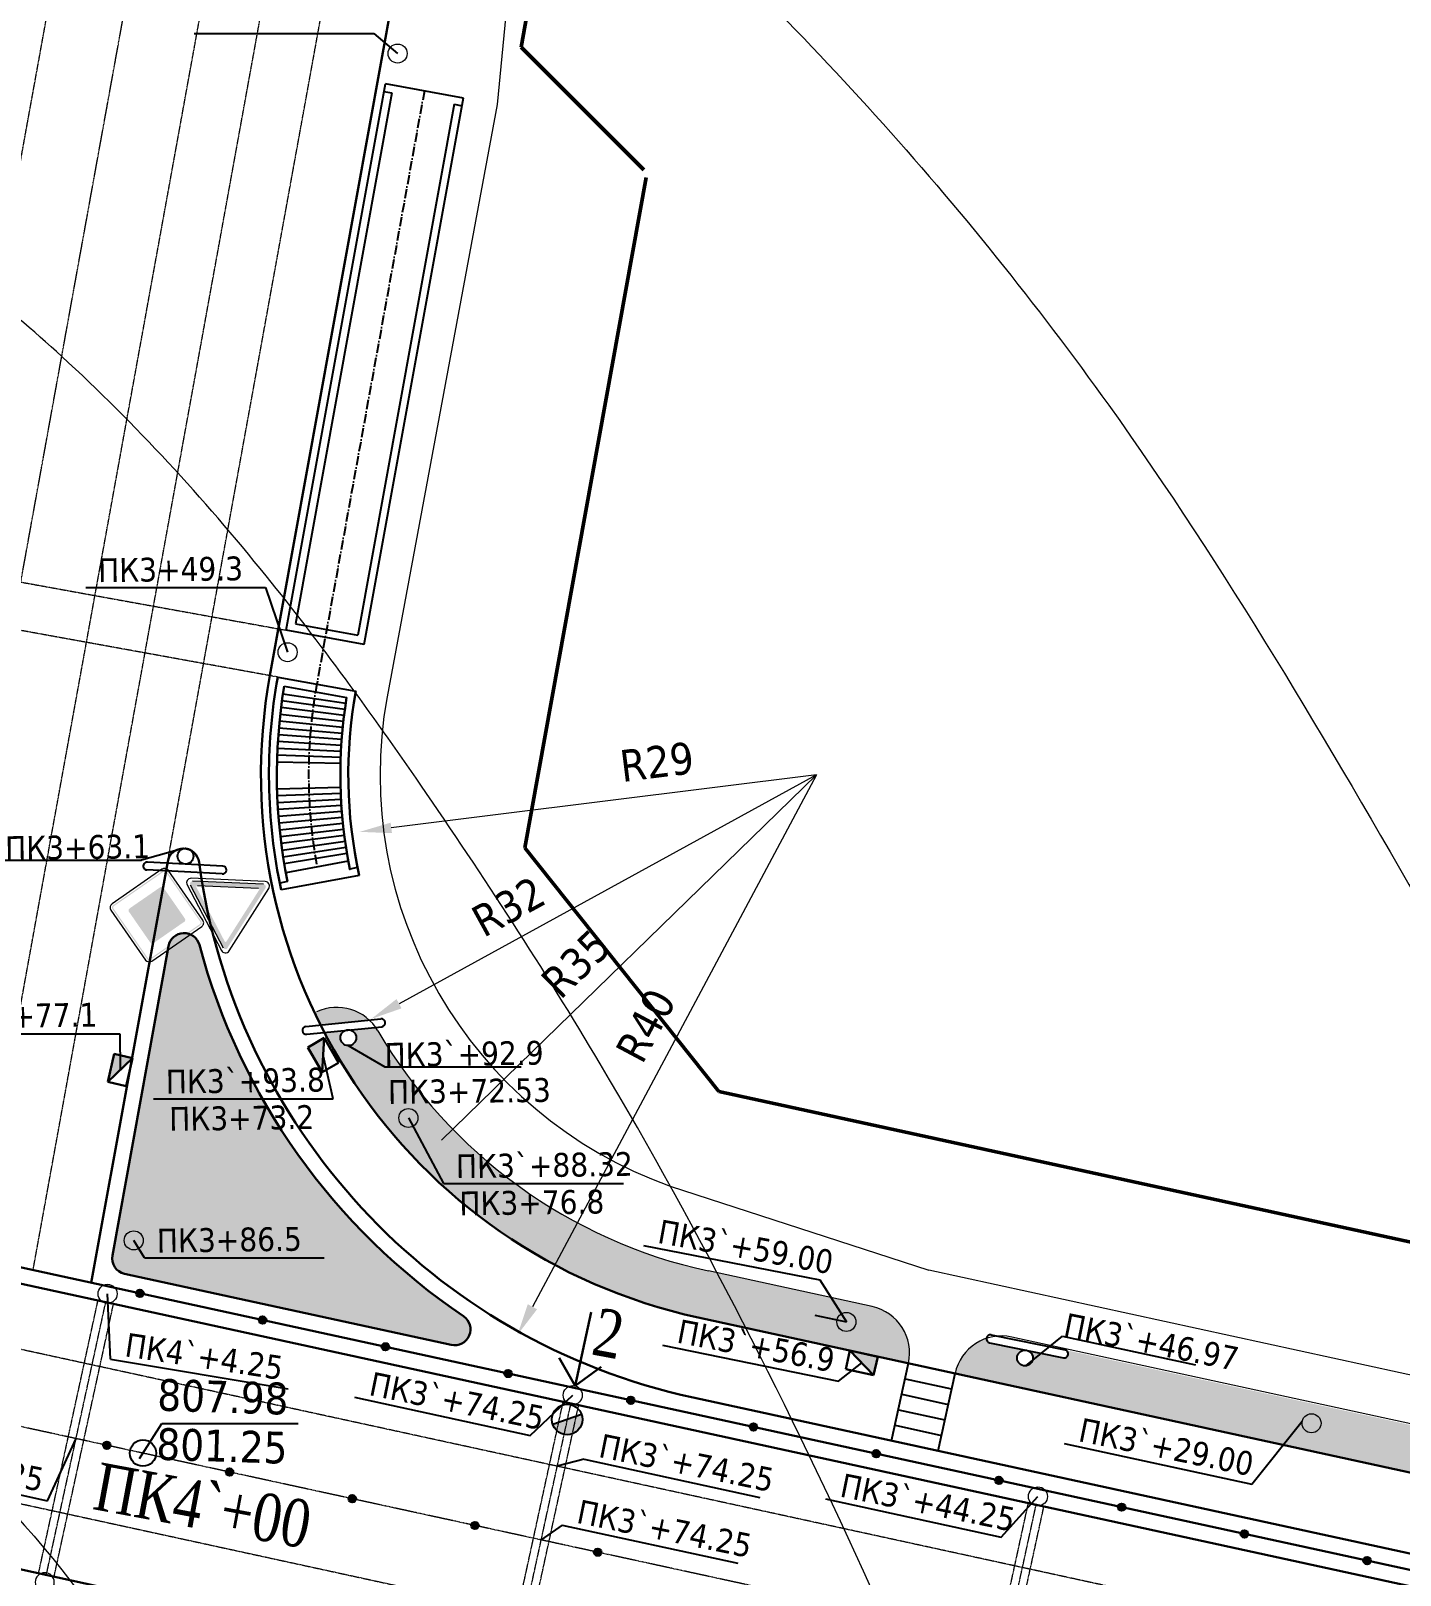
# Model space of a CAD drawing. Header units: millimetres. Extents: x -492806 to 8131902, y -181351 to 2373952.
# Drawn here: x 1531558 to 1617836, y 1139567 to 1236870 of the extents above; entities that cross this region are included whole.
import ezdxf

# ---------------------------------------------------------------- set-up
doc = ezdxf.new("R2010")
doc.units = ezdxf.units.MM
doc.header["$LTSCALE"] = 50
for name, pattern in [('ACAD_ISO10W100', [18, 12, -3, 0, -3]), ('CENTER2', [28.575, 19.05, -3.175, 3.175, -3.175]), ('DASHED', [19.05, 12.7, -6.35])]:
    doc.linetypes.add(name, pattern=pattern)
for name, color, linetype in [('1-3 2-х уровн развязка-C-ROAD-TEXT', 1, 'Continuous'), ('rozmiry', 182, 'Continuous'), ('Абсолютные высоты', 50, 'Continuous'), ('перехід', 206, 'Continuous')]:
    doc.layers.add(name, color=color, linetype=linetype)
for name, color, linetype, lineweight in [('cherwona', 7, 'Continuous', 50), ('dorogi', 7, 'Continuous', 30), ('osi', 13, 'Continuous', 15), ('smuga', 142, 'Continuous', 15), ('text', 5, 'Continuous', 15), ('trotuar', 212, 'Continuous', 15), ('дорога', 126, 'Continuous', 25), ('поздовжній профіль', 250, 'Continuous', 15), ('товста', 7, 'Continuous', 70), ('існуючі', 170, 'Continuous', 15)]:
    doc.layers.add(name, color=color, linetype=linetype, lineweight=lineweight)
doc.styles.get("Standard").update_dxf_attribs({"font": 'tahoma.ttf'})
doc.styles.add('СПДС_BOLD', font='times.ttf', dxfattribs={"width": 0.8})
doc.dimstyles.new('S-25$4', dxfattribs={"dimscale": 0, "dimtxt": 2, "dimasz": 2, "dimexe": 1, "dimexo": 2, "dimgap": 1, "dimtad": 3, "dimlfac": 0.001, "dimzin": 9, "dimdsep": 46, "dimtxsty": 'Standard', "dimcen": 2, "dimclrd": 256, "dimclre": 256, "dimclrt": 256, "dimadec": 0, "dimazin": 2, "dimtfac": 1, "dimtmove": 0, "dimatfit": 0, "dimldrblk": 'DOTSMALL', "dimfxl": 1, "dimlwd": -1, "dimlwe": -1, "dimarcsym": 0})
pattern_1 = [(257.7135, (1876324.5, 1073701.8), (1372.714, -2137.114), [476.25, -3115.852]), (212.7135, (1876324.5, 1073701.8), (1372.714, -2137.114), [476.25, -2063.75]), (302.7135, (1876324.5, 1073701.8), (2137.114, 1372.714), [476.25, -2063.75])]

# ---------------------------------------------------------------- blocks, each defined once
blk = doc.blocks.new('2-4')
h = blk.add_hatch(color=1)
edge = h.paths.add_edge_path(flags=16)
edge.add_line((-3.24, 6.63), (-0.09, 1.18))
edge.add_arc((0, 1.23), 0.1, 210, 330)
edge.add_line((0.09, 1.18), (3.24, 6.63))
edge.add_arc((3.15, 6.68), 0.1, 330, 450)
edge.add_line((3.15, 6.78), (-3.15, 6.78))
edge.add_arc((-3.15, 6.68), 0.1, 450, 570)
edge = h.paths.add_edge_path()
edge.add_arc((0, 0.64), 0.25, 210, 330)
edge.add_line((0.22, 0.51), (3.88, 6.85))
edge.add_arc((3.66, 6.98), 0.25, 330, 450)
edge.add_line((3.66, 7.23), (-3.66, 7.23))
edge.add_arc((-3.66, 6.98), 0.25, 450, 570)
edge.add_line((-3.88, 6.85), (-0.22, 0.51))
at = {"color": 1}
for p, q in [((-4.21, 6.84), (-0.4, 0.23)), ((-3.88, 6.85), (-0.22, 0.51)), ((3.81, 7.53), (-3.81, 7.53)), ((-3.24, 6.63), (-0.09, 1.18)), ((0.22, 0.51), (3.88, 6.85)), ((0.4, 0.23), (4.21, 6.84))]:
    blk.add_line(p, q, dxfattribs=at)
for centre, start, end in [((-3.81, 7.07), 90, 210), ((3.81, 7.07), 330, 90), ((0, 0.46), 210, 330)]:
    blk.add_arc(centre, 0.461, start, end, dxfattribs=at)
blk = doc.blocks.new('sdfahgas')
h = blk.add_hatch(color=7)
edge = h.paths.add_edge_path(flags=16)
edge.add_line((6.61, 6.61), (0.16, 13.06))
edge.add_arc((0, 12.9), 0.223, 45, 135)
edge.add_line((-0.16, 13.06), (-6.61, 6.61))
edge.add_arc((-6.45, 6.45), 0.223, 135, 225)
edge.add_line((-6.61, 6.29), (-0.16, -0.16))
edge.add_arc((0, 0), 0.223, 225, 315)
edge.add_line((0.16, -0.16), (6.61, 6.29))
edge.add_arc((6.45, 6.45), 0.223, -45, 45)
edge = h.paths.add_edge_path()
edge.add_line((-0.28, 13.18), (-6.73, 6.73))
edge.add_arc((-6.45, 6.45), 0.393, 135, 225)
edge.add_line((-6.73, 6.17), (-0.28, -0.28))
edge.add_arc((0, 0), 0.393, 225, 315)
edge.add_line((0.28, -0.28), (6.73, 6.17))
edge.add_arc((6.45, 6.45), 0.393, -45, 45)
edge.add_line((6.73, 6.73), (0.28, 13.18))
edge.add_arc((0, 12.9), 0.393, 45, 135)
h = blk.add_hatch(color=7)
edge = h.paths.add_edge_path(flags=16)
edge.add_line((-0.15, 10.54), (-4.09, 6.6))
edge.add_arc((-3.94, 6.45), 0.217, 135, 225)
edge.add_line((-4.09, 6.3), (-0.15, 2.36))
edge.add_arc((0, 2.51), 0.217, 225, 315)
edge.add_line((0.15, 2.36), (4.09, 6.3))
edge.add_arc((3.94, 6.45), 0.217, -45, 45)
edge.add_line((4.09, 6.6), (0.15, 10.54))
edge.add_arc((0, 10.39), 0.217, 45, 135)
edge = h.paths.add_edge_path()
edge.add_arc((-3.94, 6.45), 0.375, 135, 225)
edge.add_line((-4.2, 6.19), (-0.27, 2.25))
edge.add_arc((0, 2.51), 0.375, 225, 315)
edge.add_line((0.27, 2.25), (4.2, 6.19))
edge.add_arc((3.94, 6.45), 0.375, -45, 45)
edge.add_line((4.2, 6.72), (0.27, 10.65))
edge.add_arc((0, 10.39), 0.375, 45, 135)
edge.add_line((-0.26, 10.65), (-4.2, 6.72))
blk.add_hatch(color=2).paths.add_polyline_path([(-4.11, 6.68), (-0.19, 10.6), (-0.04, 10.64), (0.11, 10.6), (0.19, 10.52), (4.07, 6.63), (4.14, 6.49), (4.12, 6.35), (4.05, 6.25), (0.13, 2.33), (0.04, 2.27), (-0.09, 2.27), (-0.2, 2.36), (-4.15, 6.31), (-4.19, 6.43), (-4.17, 6.57)])
at = {"color": 7}
for p, q in [((-0.48, 13.38), (-6.93, 6.93)), ((6.93, 6.93), (0.48, 13.38)), ((-6.93, 5.97), (-0.48, -0.48)), ((0.48, -0.48), (6.93, 5.97))]:
    blk.add_line(p, q, dxfattribs=at)
for centre, start, end in [((0, 12.9), 45, 135), ((-6.45, 6.45), 135, 225), ((6.45, 6.45), 315, 45), ((0, 0), 225, 315)]:
    blk.add_arc(centre, 0.675, start, end, dxfattribs=at)
blk = doc.blocks.new('*D501')
at = {"layer": 'Defpoints', "color": 0, "transparency": 16777216}
for p in [(1581059, 1189997), (1552283, 1186401)]:
    blk.add_point(p, dxfattribs=at)
at = {"layer": 'text', "transparency": 16777216}
blk.add_line((1581059, 1189997), (1554270, 1186649), dxfattribs=at)
blk.add_solid([(1554228, 1186980), (1554311, 1186318), (1552283, 1186401)], dxfattribs=at)
at = {"layer": 'text', "transparency": 16777216, "insert": (1571003, 1190798), "char_height": 2002, "attachment_point": 5, "rotation": 7.12252}
blk.add_mtext('R29', dxfattribs=at)
blk = doc.blocks.new('_DotSmall')
at = {"color": 0, "linetype": 'ByBlock', "const_width": 0.5}
blk.add_lwpolyline([(-0.0625, 0, 1), (0.0625, 0, 1)], format="xyb", close=True, dxfattribs=at)
blk = doc.blocks.new('*D502')
at = {"layer": 'Defpoints', "color": 0, "transparency": 16777216}
for p in [(1581059, 1189997), (1553001, 1174610)]:
    blk.add_point(p, dxfattribs=at)
at = {"layer": 'text', "transparency": 16777216}
blk.add_line((1581059, 1189997), (1554757, 1175573), dxfattribs=at)
blk.add_solid([(1554596, 1175865), (1554917, 1175280), (1553001, 1174610)], dxfattribs=at)
at = {"layer": 'text', "transparency": 16777216, "insert": (1561648, 1181683), "char_height": 2002, "attachment_point": 5, "rotation": 28.73952}
blk.add_mtext('R32', dxfattribs=at)
blk = doc.blocks.new('*D503')
at = {"layer": 'Defpoints', "color": 0, "transparency": 16777216}
for p in [(1581059, 1189997), (1555990, 1165573)]:
    blk.add_point(p, dxfattribs=at)
at = {"layer": 'text', "transparency": 16777216}
blk.add_line((1581059, 1189997), (1557424, 1166970), dxfattribs=at)
blk.add_solid([(1557191, 1167209), (1557656, 1166731), (1555990, 1165573)], dxfattribs=at)
at = {"layer": 'text', "transparency": 16777216, "insert": (1565909, 1178090), "char_height": 2002, "attachment_point": 5, "rotation": 44.25197}
blk.add_mtext('R35', dxfattribs=at)
blk = doc.blocks.new('*D504')
at = {"layer": 'Defpoints', "color": 0, "transparency": 16777216}
for p in [(1581059, 1189997), (1562220, 1154711)]:
    blk.add_point(p, dxfattribs=at)
at = {"layer": 'text', "transparency": 16777216}
blk.add_line((1581059, 1189997), (1563163, 1156477), dxfattribs=at)
blk.add_solid([(1562869, 1156634), (1563457, 1156320), (1562220, 1154711)], dxfattribs=at)
at = {"layer": 'text', "transparency": 16777216, "insert": (1570309, 1174199), "char_height": 2002, "attachment_point": 5, "rotation": 61.90224}
blk.add_mtext('R40', dxfattribs=at)
blk = doc.blocks.new('столб')
at = {"layer": 'поздовжній профіль', "color": 160}
for points in [[(-500, 0, 0, 0, 0), (-1000, 0, 350, 0, 0), (-1700, 0, 0, 0, 0)], [(500, 0, 0, 0, 0), (1000, 0, 350, 0, 0), (1700, 0, 0, 0, 0)]]:
    blk.add_lwpolyline(points, format="xyseb", dxfattribs=at)
blk.add_circle((0, 0), 500, dxfattribs=at)

msp = doc.modelspace()

# ---------------------------------------------------------------- hatches: boundary and pattern name
at = {"layer": 'rozmiry'}
h = msp.add_hatch(color=7, dxfattribs=at)
h.dxf.hatch_style = 1
h.paths.add_polyline_path([(1538661.749, 1157270.613), (1538196.34, 1157371.974, 0.05366139), (1538190.885, 1157321.293, 0.898143009)])
h.paths.add_polyline_path([(1538196.34, 1157371.974), (1538661.749, 1157270.613, 0.05366139), (1538667.204, 1157321.293, 0.898143009)])
h = msp.add_hatch(color=7, dxfattribs=at)
h.dxf.hatch_style = 1
h.paths.add_polyline_path([(1546394.438, 1155586.523), (1545929.028, 1155687.883, 0.05366139), (1545923.574, 1155637.203, 0.898143009)])
h.paths.add_polyline_path([(1545929.028, 1155687.883), (1546394.438, 1155586.523, 0.05366139), (1546399.893, 1155637.203, 0.898143009)])
h = msp.add_hatch(color=7, dxfattribs=at)
h.dxf.hatch_style = 1
h.paths.add_polyline_path([(1554127.126, 1153902.432), (1553661.717, 1154003.793, 0.05366139), (1553656.262, 1153953.113, 0.898143009)])
h.paths.add_polyline_path([(1553661.717, 1154003.793), (1554127.126, 1153902.432, 0.05366139), (1554132.581, 1153953.113, 0.898143009)])
h = msp.add_hatch(color=7, dxfattribs=at)
h.dxf.hatch_style = 1
h.paths.add_polyline_path([(1561859.814, 1152218.342), (1561394.405, 1152319.703, 0.05366139), (1561388.95, 1152269.022, 0.898143009)])
h.paths.add_polyline_path([(1561394.405, 1152319.703), (1561859.814, 1152218.342, 0.05366139), (1561865.269, 1152269.022, 0.898143009)])
h = msp.add_hatch(color=7, dxfattribs=at)
h.dxf.hatch_style = 1
h.paths.add_polyline_path([(1569592.503, 1150534.252), (1569127.093, 1150635.613, 0.05366139), (1569121.638, 1150584.932, 0.898143009)])
h.paths.add_polyline_path([(1569127.093, 1150635.613), (1569592.503, 1150534.252, 0.05366139), (1569597.958, 1150584.932, 0.898143009)])
h = msp.add_hatch(color=7, dxfattribs=at)
h.dxf.hatch_style = 1
h.paths.add_polyline_path([(1577325.191, 1148850.161), (1576859.782, 1148951.522, 0.05366139), (1576854.327, 1148900.842, 0.898143009)])
h.paths.add_polyline_path([(1576859.782, 1148951.522), (1577325.191, 1148850.161, 0.05366139), (1577330.646, 1148900.842, 0.898143009)])
h = msp.add_hatch(color=7, dxfattribs=at)
h.dxf.hatch_style = 1
h.paths.add_polyline_path([(1536576.308, 1147695.075), (1536110.898, 1147796.435, 0.05366139), (1536105.444, 1147745.755, 0.898143009)])
h.paths.add_polyline_path([(1536110.898, 1147796.435), (1536576.308, 1147695.075, 0.05366139), (1536581.763, 1147745.755, 0.898143009)])
h = msp.add_hatch(color=7, dxfattribs=at)
h.dxf.hatch_style = 1
h.paths.add_polyline_path([(1585057.879, 1147166.071), (1584592.47, 1147267.432, 0.05366139), (1584587.015, 1147216.752, 0.898143009)])
h.paths.add_polyline_path([(1584592.47, 1147267.432), (1585057.879, 1147166.071, 0.05366139), (1585063.334, 1147216.752, 0.898143009)])
h = msp.add_hatch(color=7, dxfattribs=at)
h.dxf.hatch_style = 1
h.paths.add_polyline_path([(1544308.996, 1146010.984), (1543843.587, 1146112.345, 0.05366139), (1543838.132, 1146061.665, 0.898143009)])
h.paths.add_polyline_path([(1543843.587, 1146112.345), (1544308.996, 1146010.984, 0.05366139), (1544314.451, 1146061.665, 0.898143009)])
h = msp.add_hatch(color=7, dxfattribs=at)
h.dxf.hatch_style = 1
h.paths.add_polyline_path([(1592790.568, 1145481.981), (1592325.158, 1145583.342, 0.05366139), (1592319.703, 1145532.661, 0.898143009)])
h.paths.add_polyline_path([(1592325.158, 1145583.342), (1592790.568, 1145481.981, 0.05366139), (1592796.022, 1145532.661, 0.898143009)])
h = msp.add_hatch(color=7, dxfattribs=at)
h.dxf.hatch_style = 1
h.paths.add_polyline_path([(1552041.684, 1144326.894), (1551576.275, 1144428.255, 0.05366139), (1551570.82, 1144377.574, 0.898143009)])
h.paths.add_polyline_path([(1551576.275, 1144428.255), (1552041.684, 1144326.894, 0.05366139), (1552047.139, 1144377.574, 0.898143009)])
h = msp.add_hatch(color=7, dxfattribs=at)
h.dxf.hatch_style = 1
h.paths.add_polyline_path([(1600523.256, 1143797.891), (1600057.847, 1143899.251, 0.05366139), (1600052.392, 1143848.571, 0.898143009)])
h.paths.add_polyline_path([(1600057.847, 1143899.251), (1600523.256, 1143797.891, 0.05366139), (1600528.711, 1143848.571, 0.898143009)])
h = msp.add_hatch(color=7, dxfattribs=at)
h.dxf.hatch_style = 1
h.paths.add_polyline_path([(1559774.373, 1142642.804), (1559308.963, 1142744.165, 0.05366139), (1559303.508, 1142693.484, 0.898143009)])
h.paths.add_polyline_path([(1559308.963, 1142744.165), (1559774.373, 1142642.804, 0.05366139), (1559779.828, 1142693.484, 0.898143009)])
h = msp.add_hatch(color=7, dxfattribs=at)
h.dxf.hatch_style = 1
h.paths.add_polyline_path([(1608255.944, 1142113.8), (1607790.535, 1142215.161, 0.05366139), (1607785.08, 1142164.481, 0.898143009)])
h.paths.add_polyline_path([(1607790.535, 1142215.161), (1608255.944, 1142113.8, 0.05366139), (1608261.399, 1142164.481, 0.898143009)])
h = msp.add_hatch(color=7, dxfattribs=at)
h.dxf.hatch_style = 1
h.paths.add_polyline_path([(1567507.061, 1140958.714), (1567041.652, 1141060.074, 0.05366139), (1567036.197, 1141009.394, 0.898143009)])
h.paths.add_polyline_path([(1567041.652, 1141060.074), (1567507.061, 1140958.714, 0.05366139), (1567512.516, 1141009.394, 0.898143009)])
h = msp.add_hatch(color=7, dxfattribs=at)
h.dxf.hatch_style = 1
h.paths.add_polyline_path([(1615988.633, 1140429.71), (1615523.223, 1140531.071, 0.05366139), (1615517.768, 1140480.39, 0.898143009)])
h.paths.add_polyline_path([(1615523.223, 1140531.071), (1615988.633, 1140429.71, 0.05366139), (1615994.087, 1140480.39, 0.898143009)])
at = {"layer": 'дорога'}
h = msp.add_hatch(dxfattribs=at)
h.set_pattern_fill('GRASS', scale=100)
h.set_pattern_definition(pattern_1)
h.paths.add_polyline_path([(1768822.082, 1074803.608), (1861916.417, 1054528.736), (1862980.418, 1059414.215), (1765000.604, 1080753.087, 0.414213562)])
h.paths.add_polyline_path([(1856612.805, 1064440.278, 0.119574981), (1858733.339, 1063409.503), (1863618.818, 1062345.502), (1864682.819, 1067230.98), (1857764.283, 1068737.758)])
h.paths.add_polyline_path([(1855237.68, 1066243.274), (1856010.913, 1066291.333, -0.365658568), (1855709.223, 1066861.504, -1.023960656), (1856680.735, 1066625.699), (1857275.187, 1068844.277), (1856349.411, 1069045.901), (1855469.211, 1069233.647), (1855470.016, 1069237.423), (1854911.862, 1069358.982, 0.160678822)], flags=17)
h.paths.add_polyline_path([(1772152.024, 1113583.03), (1870130.488, 1092244.561), (1871194.489, 1097130.039), (1778101.5, 1117404.514, 0.414213562)])
h.paths.add_polyline_path([(1573611.324, 1155798.191), (1583163.618, 1153717.811), (1583164.456, 1153721.58), (1584043.012, 1153526.289), (1586859.336, 1152912.927, 0.414213562), (1584566.449, 1156482.614), (1574249.724, 1158729.478, -0.105735093), (1562056.67, 1164249.718), (1557350.659, 1164249.718, 0.133222299)])
h.paths.add_polyline_path([(1519443.517, 1223436.946, 0.175804603), (1499030.469, 1244651.487, -0.744372143), (1499346.257, 1246541.188, 0.170698576), (1526051.065, 1259891.181, -0.741415647), (1527753.56, 1259017.238), (1521341.327, 1223664.499, -0.738372343)])
h.paths.add_polyline_path([(1526686.292, 1288053.269, 0.414213562), (1529102.729, 1284566.031), (1534317.754, 1313318.175), (1531365.917, 1313853.575)])
h = msp.add_hatch(dxfattribs=at)
h.set_pattern_fill('GRASS', scale=100)
h.set_pattern_definition(pattern_1)
h.paths.add_polyline_path([(1565514.612, 1300408.328), (1565960.728, 1300910.843, -0.074758033), (1565970.415, 1301059.212, -1.015618118), (1566943.979, 1300831.323), (1567521.051, 1303135.149, -0.999999397), (1568006.067, 1303013.66), (1566851.923, 1298406.008, -1), (1566366.907, 1298527.497), (1566943.979, 1300831.323, -0.84748179), (1565960.728, 1300910.843), (1565514.612, 1300408.328), (1565003.302, 1297589.311, 0.414213562), (1568490.541, 1300005.748), (1569739.808, 1306893.37), (1566787.97, 1307428.77)])
h.paths.add_polyline_path([(1573611.324, 1155798.191), (1583163.618, 1153717.811), (1583164.456, 1153721.58), (1584043.012, 1153526.289), (1586859.336, 1152912.927, 0.414213562), (1584566.449, 1156482.614), (1574249.724, 1158729.478, -0.188127991), (1554877.209, 1171598.267), (1553854.525, 1171598.267), (1551559.629, 1172930.476, -0.478510946), (1551071.081, 1173536.876, -0.239974803), (1551358.367, 1173888.181), (1550055.251, 1173756.249, 0.222003384)])
h.paths.add_polyline_path([(1551559.629, 1172930.476), (1553854.525, 1171598.267), (1554877.209, 1171598.267, -0.020949157), (1553429.367, 1173853.892, 0.022737195), (1553281.238, 1174082.86), (1551665.067, 1173919.232, -0.41479014), (1552048.176, 1173324.076, -0.352712339)])
h.paths.add_polyline_path([(1549809.682, 1174233.942), (1552874.634, 1174544.25, 0.318023734), (1549438.088, 1174993.307, 0.006038858)])
h = msp.add_hatch(dxfattribs=at)
h.set_pattern_fill('GRASS', scale=100)
h.set_pattern_definition(pattern_1)
h.paths.add_polyline_path([(1529918.409, 1101636.458), (1529937.772, 1101629.392), (1529629.253, 1100783.924, 0.033689531), (1528478.384, 1096215.468), (1521055.147, 1055288.73), (1524006.985, 1054753.329), (1531430.222, 1095680.068, -0.424505881), (1569726.097, 1121236.194), (1576565.768, 1119746.593, 0.414213562), (1580135.455, 1122039.48), (1573951.875, 1123386.192), (1573951.037, 1123382.424), (1573072.48, 1123577.714), (1570364.498, 1124167.481, 0.377938986)])
h.paths.add_polyline_path([(1570146.304, 1123189.441), (1573010.272, 1122750.169, -0.433173779), (1573424.03, 1122149.394, -0.410357881), (1572835.531, 1121765.887), (1575162.593, 1121291.117, -1), (1575062.641, 1120801.209), (1570408.517, 1121750.749, -0.999999263), (1570508.468, 1122240.657), (1572835.531, 1121765.887, -0.418079785), (1572446.934, 1122362.195, -0.39550418), (1573010.272, 1122750.169)], flags=16)
h.paths.add_polyline_path([(1528468.129, 1114369.598, 0.801088279), (1530266.299, 1113610.581, -0.1989599), (1556882.354, 1130245.708, 0.825899795), (1556930.101, 1132209.089), (1533674.375, 1137273.917, 0.424505881), (1532477.629, 1136475.288)])
h.paths.add_polyline_path([(1536692.029, 1159710.652, 0.403995607), (1537463.174, 1158555.09), (1558049.433, 1154071.64, 0.825900065), (1558822.486, 1155877.058, -0.180822306), (1542176.647, 1179276.232, 0.801088279), (1540226.452, 1179197.089)])
h.paths.add_polyline_path([(1485633.093, 1061713.534), (1488584.931, 1061178.134), (1489898.869, 1068422.305), (1489108.659, 1069175.74, -1.179966356), (1488123.602, 1069228.368), (1487609.687, 1066909.636, -0.999999129), (1487121.533, 1067017.828), (1487853.101, 1070318.588, 0.169100352), (1486882.361, 1068601.156)])
h = msp.add_hatch(dxfattribs=at)
h.set_pattern_fill('GRASS', scale=100)
h.set_pattern_definition(pattern_1)
h.paths.add_polyline_path([(1733321.957, 1121015.058), (1785377.889, 1102515.108), (1798742.484, 1099604.466), (1799622.684, 1099416.719), (1799621.878, 1099412.945), (1860128.127, 1086235.437), (1860995.912, 1086050.339), (1860995.118, 1086046.617), (1868428.09, 1084427.808), (1869492.089, 1089313.281), (1771327.062, 1110692.393), (1734146.781, 1123905.744), (1596725.943, 1153754.491, -0.992634551), (1596623.16, 1153265.184), (1594295.339, 1153736.219, -0.418550994), (1594684.722, 1153139.752, -1), (1593707.626, 1153352.552, -0.409889369), (1594295.339, 1153736.219), (1591967.518, 1154207.255, -0.3892743), (1591768.717, 1154480.668, 0.264154141), (1589790.623, 1152274.526), (1661385.471, 1136681.994), (1662265.671, 1136494.248), (1662264.866, 1136490.472)])
at = {"layer": 'перехід'}
h = msp.add_hatch(color=7, dxfattribs=at)
h.dxf.hatch_style = 1
h.paths.add_polyline_path([(1564440.602, 1149065.185), (1566257.603, 1149681.195, -1)])
at = {"layer": 'товста', "lineweight": 30}
h = msp.add_hatch(color=255, dxfattribs=at)
h.dxf.hatch_style = 1
h.paths.add_polyline_path([(1549903.782, 1171257.488), (1549005.938, 1172817.577), (1550045.998, 1173416.139)])
h = msp.add_hatch(color=255, dxfattribs=at)
h.dxf.hatch_style = 1
h.paths.add_polyline_path([(1536401.238, 1170647.444), (1536799.139, 1172402.914), (1537969.452, 1172137.646)])
h = msp.add_hatch(color=255, dxfattribs=at)
h.dxf.hatch_style = 1
h.paths.add_polyline_path([(1583164.456, 1153721.58), (1584921.569, 1153330.999), (1584661.181, 1152159.59)])

# ---------------------------------------------------------------- linework, layer by layer
for p, q in [((1585795.637, 1148028.837), (1586859.336, 1152912.927)), ((1588726.925, 1147390.437), (1589790.623, 1152274.526)), ((1586646.838, 1151937.22), (1589578.125, 1151298.82)), ((1586434.038, 1150960.124), (1589365.325, 1150321.724)), ((1586221.238, 1149983.029), (1589152.525, 1149344.628)), ((1586008.438, 1149005.933), (1588939.725, 1148367.532))]:
    msp.add_line(p, q)
at = {"color": 5}
msp.add_line((1538409.097, 1146924.644), (1539805.925, 1149112.61), dxfattribs=at)
at = {"layer": 'cherwona', "color": 1}
for p, q in [((1562441.181, 1235835.592), (1599775.31, 1441670.876)), ((1562441.181, 1235835.592), (1570183.663, 1228125.345)), ((1562673.89, 1185389.683), (1570336.737, 1227637.469)), ((1562673.89, 1185389.683), (1574907.306, 1170050.26)), ((1882708.483, 1103014.716), (1574907.306, 1170050.26))]:
    msp.add_line(p, q, dxfattribs=at)
at = {"layer": 'dorogi'}
for p, q in [((1546621.222, 1196242.88), (1555187.628, 1243472.284)), ((1535363.432, 1157988.948), (1540177.571, 1184530.874)), ((1536692.029, 1159710.652), (1540226.452, 1179197.089)), ((1732700.969, 1115011.11), (1449556.66, 1176676.673)), ((1731511.073, 1114246.815), (1450491.872, 1175449.554)), ((1727765.79, 1097049.929), (1446180.506, 1158375.955)), ((1558049.433, 1154071.64), (1537463.174, 1158555.09)), ((1565849.049, 1151491.28), (1566859.85, 1156132.485)), ((1733321.957, 1121015.058), (1573611.324, 1155798.191)), ((1565849.049, 1151491.28), (1564848.605, 1153261.309)), ((1565849.049, 1151491.28), (1567494.956, 1152684.964)), ((1731936.674, 1116201.006), (1573280.848, 1150754.414))]:
    msp.add_line(p, q, dxfattribs=at)
for centre, radius, start, end in [((1581059.33, 1189996.542), 35000, 169.71953215, 257.71349956), ((1581059.33, 1189996.542), 34500, 169.71953215, 192.12162842), ((1581059.33, 1189996.542), 34000, 170.56214752, 191.41557821), ((1581059.33, 1189996.542), 29500, 169.71953215, 192.40325053), ((1581059.33, 1189996.542), 30000, 170.67450603, 191.41557821), ((1541161.517, 1184352.408), 1000, 7.68928602, 169.71953215), ((1581792.855, 1189838.243), 40000, 187.68928602, 257.71349956), ((1541210.398, 1179018.622), 1000, 14.92829745, 169.71953215), ((1581792.855, 1189838.243), 41000, 194.92829745, 235.92671027), ((1537675.975, 1159532.186), 1000, 169.71953215, 257.71349956), ((1558262.233, 1155048.736), 1000, 257.71349956, 55.92671027)]:
    msp.add_arc(centre, radius, start, end, dxfattribs=at)
at = {"layer": 'osi', "linetype": 'CENTER2', "ltscale": 0.02}
for p, q in [((1468096.583, 855764.985), (1575177.137, 1446135.166)), ((1876324.478, 1073701.844), (1448807.924, 1166810.016))]:
    msp.add_line(p, q, dxfattribs=at)
at = {"layer": 'rozmiry'}
for centre in [(1538429.045, 1157321.293), (1546161.733, 1155637.203), (1553894.421, 1153953.113), (1561627.11, 1152269.022), (1569359.798, 1150584.932), (1577092.486, 1148900.842), (1536343.603, 1147745.755), (1584825.175, 1147216.752), (1544076.291, 1146061.665), (1592557.863, 1145532.661), (1551808.98, 1144377.574), (1600290.551, 1143848.571), (1559541.668, 1142693.484), (1608023.24, 1142164.481), (1567274.356, 1141009.394), (1615755.928, 1140480.39)]:
    msp.add_circle(centre, 238.16, dxfattribs=at)
at = {"layer": 'smuga', "linetype": 'DASHED', "ltscale": 0.01}
for p, q in [((1518742.619, 1161608.77), (1570503.484, 1446983.381)), ((1528030.72, 1159585.928), (1579850.79, 1445286.951)), ((1531697.076, 1158787.438), (1583540.516, 1444617.307)), ((1535363.432, 1157988.948), (1587230.242, 1443947.664)), ((1513524.303, 1205294.903), (1547648.595, 1199105.484)), ((1547113.195, 1196153.646), (1513450.164, 1202259.402)), ((1877335.279, 1078343.048), (1449818.725, 1171451.22)), ((1447797.124, 1162168.811), (1875313.677, 1069060.639)), ((1532041.914, 1139676.331), (1535787.197, 1156873.216)), ((1532530.462, 1139569.931), (1536275.745, 1156766.816)), ((1533019.01, 1139463.531), (1536764.293, 1156660.416)), ((1561354.786, 1133292.326), (1565100.069, 1150489.211)), ((1561843.334, 1133185.926), (1565588.617, 1150382.811)), ((1562331.882, 1133079.526), (1566077.165, 1150276.411)), ((1590667.659, 1126908.32), (1594412.942, 1144105.205)), ((1591156.206, 1126801.92), (1594901.49, 1143998.805)), ((1591644.754, 1126695.52), (1595390.037, 1143892.405))]:
    msp.add_line(p, q, dxfattribs=at)
at = {"layer": 'trotuar'}
for p, q in [((1562875.972, 1252240.943), (1560931.304, 1232237.361)), ((1560931.304, 1232237.361), (1554000.817, 1194904.379)), ((1571849.312, 1164084.661), (1588136.137, 1158775.501)), ((1584566.449, 1156482.614), (1574249.724, 1158729.478)), ((1734971.606, 1126796.43), (1588136.137, 1158775.501)), ((1734146.781, 1123905.744), (1593360.311, 1154567.413))]:
    msp.add_line(p, q, dxfattribs=at)
for centre, radius, start, end in [((1581059.33, 1189996.542), 27500, 169.71953215, 250.43295076), ((1550839.058, 1172340.519), 3000, 30.29536642, 115.37826608), ((1581059.33, 1189996.542), 32000, 210.29536642, 257.71349956), ((1583928.049, 1153551.327), 3000, 347.71349956, 77.71349956), ((1592721.91, 1151636.126), 3000, 77.71349956, 167.71349956)]:
    msp.add_arc(centre, radius, start, end, dxfattribs=at)
at = {"layer": 'Абсолютные высоты'}
msp.add_circle((1538619.941, 1147254.905), 828.566, dxfattribs=at)
at = {"layer": 'дорога'}
for p, q in [((1553173.048, 1236705.503), (1554667.079, 1235442.498)), ((1546341.752, 1201803.509), (1547735.231, 1197720.729)), ((1541161.517, 1185352.408), (1538536.559, 1184621.403)), ((1543644.042, 1184248.225), (1538900.516, 1184496.142)), ((1543617.945, 1183748.907), (1538874.419, 1183996.824)), ((1548887.375, 1174140.564), (1553613.216, 1174619.027)), ((1537162.188, 1173681.14), (1537185.345, 1171392.545)), ((1548937.739, 1173643.107), (1553663.58, 1174121.57)), ((1551559.629, 1172930.476), (1553854.525, 1171598.267)), ((1550611.294, 1169577.283), (1549974.89, 1172336.814)), ((1555345.246, 1168370.166), (1557562.789, 1164249.718)), ((1538717.43, 1159560.333), (1538037.941, 1160659.094)), ((1581268.369, 1158164.606), (1582942.418, 1155518.984)), ((1536582.649, 1153165.725), (1536390.399, 1157293.264)), ((1580949.262, 1155953.237), (1582942.418, 1155518.984)), ((1591967.518, 1154207.255), (1596623.16, 1153265.184)), ((1592066.684, 1154697.323), (1596722.326, 1153755.251)), ((1594252.059, 1152758.121), (1596553.064, 1154632.792)), ((1582453.882, 1151780.225), (1583912.819, 1152940.585)), ((1586859.336, 1152912.927), (1586859.336, 1152912.927)), ((1589790.623, 1152274.526), (1589790.623, 1152274.526)), ((1563027.363, 1148359.711), (1565703.272, 1150909.258)), ((1608487.716, 1145293.149), (1611669.043, 1149262.705)), ((1532601.847, 1144253.75), (1534403.104, 1148168.373)), ((1566428.477, 1146867.636), (1564726.777, 1146425.573)), ((1592700.169, 1141964.847), (1595016.144, 1144525.253)), ((1565040.877, 1142721.19), (1563715.976, 1141784.368))]:
    msp.add_line(p, q, dxfattribs=at)
for centre in [(1541298.375, 1184871.502), (1551559.629, 1173430.476), (1594196.174, 1153246.152)]:
    msp.add_circle(centre, 500, dxfattribs=at)
for centre, start, end in [((1538887.468, 1184246.483), 87.00820139, 267.00820139), ((1543630.993, 1183998.566), 267.00820139, 87.00820139), ((1553638.398, 1174370.298), 275.78114672, 95.78114672), ((1548912.557, 1173891.836), 95.78114672, 275.78114672), ((1592017.101, 1154452.289), 78.56063376, 258.56063376), ((1596672.743, 1153510.218), 258.56063376, 78.56063376)]:
    msp.add_arc(centre, 250, start, end, dxfattribs=at)
at = {"layer": 'перехід'}
for p, q in [((1541844.178, 1236705.503), (1553173.048, 1236705.503)), ((1547648.595, 1199105.484), (1553894.933, 1233543.592)), ((1554297.375, 1232960.743), (1548229.802, 1199508.224)), ((1553805.402, 1233049.977), (1554297.375, 1232960.743)), ((1558810.985, 1232630.977), (1553894.933, 1233543.592)), ((1558233.159, 1232246.876), (1552165.586, 1198794.356)), ((1552568.325, 1198213.15), (1558814.663, 1232651.258)), ((1558233.159, 1232246.876), (1558725.132, 1232157.643)), ((1535012.882, 1201803.509), (1546341.752, 1201803.509)), ((1552568.325, 1198213.15), (1547648.595, 1199105.484)), ((1548229.802, 1199508.224), (1552165.586, 1198794.356)), ((1547113.195, 1196153.646), (1552032.925, 1195261.312)), ((1551396.619, 1194482.471), (1547441.59, 1195080.595)), ((1547519.552, 1195571.784), (1551455.818, 1194857.829)), ((1551292.505, 1193729.657), (1547323.595, 1194227.406)), ((1551342.178, 1194106.394), (1547379.891, 1194654.374)), ((1551172.17, 1192596.095), (1547187.215, 1192942.702)), ((1551207.494, 1192974.447), (1547227.25, 1193371.501)), ((1551247.608, 1193352.321), (1547272.712, 1193799.758)), ((1551115.912, 1191838.2), (1547123.456, 1192083.755)), ((1551141.641, 1192217.326), (1547152.616, 1192513.43)), ((1551078.869, 1191079.124), (1547081.475, 1191223.468)), ((1551094.987, 1191458.779), (1547099.741, 1191653.744)), ((1551067.562, 1190699.295), (1547068.66, 1190792.995)), ((1551069.921, 1189199.453), (1547071.333, 1189093.174)), ((1551082.423, 1188819.661), (1547085.502, 1188662.744)), ((1551099.734, 1188440.058), (1547105.122, 1188232.527)), ((1551121.853, 1188060.705), (1547130.189, 1187802.593)), ((1551148.774, 1187681.662), (1547160.7, 1187373.012)), ((1551180.495, 1187302.991), (1547196.65, 1186943.851)), ((1551217.009, 1186924.752), (1547238.033, 1186515.18)), ((1551258.311, 1186547.006), (1547284.842, 1186087.068)), ((1551304.395, 1186169.813), (1547337.07, 1185659.583)), ((1551355.253, 1185793.234), (1547394.709, 1185232.793)), ((1551410.876, 1185417.33), (1547457.749, 1184806.768)), ((1529943.592, 1184621.403), (1538536.559, 1184621.403)), ((1551471.256, 1185042.16), (1547526.18, 1184381.576)), ((1551557.935, 1184549.737), (1547624.415, 1183823.496)), ((1547731.938, 1183267.13), (1547241.83, 1183168.168)), ((1552247.857, 1183660.215), (1547328.54, 1182751.968)), ((1552142.917, 1184157.788), (1551652.808, 1184058.826)), ((1525833.318, 1173681.14), (1537162.188, 1173681.14)), ((1553854.525, 1171598.267), (1562447.491, 1171598.267)), ((1539282.424, 1169577.283), (1550611.294, 1169577.283)), ((1557562.789, 1164249.718), (1568891.659, 1164249.718)), ((1570151.11, 1160344.018), (1581268.369, 1158164.606)), ((1538717.43, 1159560.333), (1550046.3, 1159560.333)), ((1571358.102, 1154066.48), (1582453.882, 1151780.225)), ((1596553.064, 1154632.792), (1604952.091, 1152817.464)), ((1536582.649, 1153165.725), (1547759.259, 1151314.597)), ((1551957.973, 1150770.496), (1563027.363, 1148359.711)), ((1566257.603, 1149681.195), (1564440.602, 1149065.185)), ((1539805.925, 1149112.61), (1548398.891, 1149112.61)), ((1596657.509, 1147869.631), (1608487.716, 1145293.149)), ((1521532.456, 1146664.535), (1532601.847, 1144253.75)), ((1566428.477, 1146867.636), (1577497.867, 1144456.851)), ((1581630.778, 1144375.633), (1592700.169, 1141964.847)), ((1565040.877, 1142721.19), (1576110.268, 1140310.405))]:
    msp.add_line(p, q, dxfattribs=at)
at = {"layer": 'перехід', "linetype": 'ACAD_ISO10W100'}
msp.add_line((1556354.798, 1233097.425), (1549573.06, 1195707.479), dxfattribs=at)
at = {"layer": 'перехід'}
msp.add_circle((1565349.102, 1149373.19), 959.292, dxfattribs=at)
at = {"layer": 'перехід', "linetype": 'ACAD_ISO10W100'}
msp.add_arc((1581059.33, 1189996.542), 32000, 169.71953215, 190.46064855, dxfattribs=at)
at = {"layer": 'перехід'}
for p in [(1551069.921, 1189199.453), (1551082.423, 1188819.661), (1551099.734, 1188440.058), (1551121.853, 1188060.705), (1551148.774, 1187681.662), (1551180.495, 1187302.991), (1551217.009, 1186924.752), (1551258.311, 1186547.006), (1551304.395, 1186169.813), (1551355.253, 1185793.234), (1551410.876, 1185417.33), (1551557.935, 1184549.737), (1551652.808, 1184058.826)]:
    msp.add_point(p, dxfattribs=at)
at = {"layer": 'товста', "lineweight": 30}
for p, q in [((1549005.938, 1172817.577), (1550045.998, 1173416.139)), ((1549903.782, 1171257.488), (1549005.938, 1172817.577)), ((1549903.782, 1171257.488), (1550045.998, 1173416.139)), ((1550045.998, 1173416.139), (1550943.841, 1171856.05)), ((1536401.238, 1170647.444), (1536799.139, 1172402.914)), ((1536401.238, 1170647.444), (1537969.452, 1172137.646)), ((1536799.139, 1172402.914), (1537969.452, 1172137.646)), ((1537969.452, 1172137.646), (1537571.551, 1170382.176)), ((1550943.841, 1171856.05), (1549903.782, 1171257.488)), ((1537571.551, 1170382.176), (1536401.238, 1170647.444)), ((1582904.068, 1152550.171), (1583164.456, 1153721.58)), ((1583164.456, 1153721.58), (1584921.569, 1153330.999)), ((1583164.456, 1153721.58), (1584661.181, 1152159.59)), ((1584921.569, 1153330.999), (1584661.181, 1152159.59)), ((1584661.181, 1152159.59), (1582904.068, 1152550.171))]:
    msp.add_line(p, q, dxfattribs=at)
at = {"layer": 'існуючі'}
for points, knots in [([(1568752.299, 1470212.512), (1572409.746, 1468437.87), (1588168.85, 1460203.984), (1614186.953, 1442839.29), (1656128.181, 1416770.344), (1696688.541, 1381914.799), (1739272.813, 1343427.955), (1776122.005, 1298868.27), (1808284.111, 1251794.553), (1833166.655, 1195758.152), (1849690.408, 1140220.762), (1859986.076, 1087932.126), (1864298.107, 1056838.046), (1865772.259, 1044734.777)], [190640.46003487, 190640.46003487, 190640.46003487, 190640.46003487, 202813.474683724, 243858.508807017, 284446.789995731, 350779.897937314, 403861.581201905, 456434.025693693, 523878.836829589, 574158.060901283, 639711.544012904, 697304.415748512, 733876.761190285, 733876.761190285, 733876.761190285, 733876.761190285]), ([(1789347.278, 1047412.636), (1786005.757, 1063303.005), (1775860.951, 1104922.718), (1755292.323, 1170434.354), (1726801.235, 1236270.375), (1697101.967, 1278676.872), (1675849.48, 1317270.96), (1647162.566, 1347606.535), (1618797.328, 1377796.414), (1589608.613, 1393569.142), (1562890.035, 1411422.825), (1525467.657, 1426846.965), (1487219.543, 1433780.898), (1451730.839, 1432692.345), (1413461.343, 1412038.655), (1391746.3, 1386767.935), (1377732.658, 1370459.664)], [208907.898191004, 208907.898191004, 208907.898191004, 208907.898191004, 257605.863130704, 337296.651299361, 414888.698092575, 471411.60168864, 492312.201128205, 546691.926383296, 596027.845153341, 615040.304596605, 645805.468598217, 692413.332574167, 735125.505976115, 761895.879370634, 797154.409749013, 861311.622491187, 861311.622491187, 861311.622491187, 861311.622491187]), ([(1379052.018, 1261646.673), (1382869.942, 1274092.73), (1389347.626, 1295209.344), (1403408.416, 1320842.98), (1417643.471, 1340963), (1439603.614, 1352504.797), (1463449.434, 1357573.68), (1486270.559, 1359891.55), (1508282.615, 1356152.893), (1530300.604, 1348968.236), (1555650.87, 1336800.86), (1582146.73, 1315676.101), (1606497.202, 1289623.996), (1632974.414, 1256775.253), (1657847.842, 1220974.231), (1679520.136, 1180467.733), (1694621.823, 1140577.532), (1706561.082, 1106676.465), (1715226.149, 1075724.121), (1719003.373, 1058600.673), (1720762.67, 1049815.775)], [0, 0, 0, 0, 38900.866463625, 66001.188989701, 87669.342130184, 111587.249544033, 138101.983565855, 160776.267455786, 179836.526367184, 204572.790040061, 230137.118226072, 263737.14150185, 305480.398743474, 336953.701745063, 390265.802706398, 436029.412840992, 474341.585984128, 518100.63181201, 543830.993623761, 570703.336645496, 570703.336645496, 570703.336645496, 570703.336645496]), ([(1383644.942, 1131307.268), (1383601.261, 1147585.534), (1383536.7, 1171645.445), (1389588.541, 1204568.493), (1397889.016, 1233665.429), (1418406.723, 1260018.422), (1444114.625, 1276671.152), (1468561.548, 1286009.223), (1492923.62, 1286324.029), (1518416.879, 1279125.551), (1544219.381, 1267186.243), (1572925.25, 1245343.874), (1598950.202, 1216490.465), (1617937.253, 1184003.156), (1634631.161, 1154652.194), (1643756.763, 1129766.761), (1656478.348, 1099366.585), (1662217.196, 1074738.459), (1667108.226, 1055556.982), (1668090.156, 1051661.37)], [0, 0, 0, 0, 48664.703858651, 71928.325765434, 100306.915866355, 138672.220710195, 168807.951566721, 191459.29701643, 216286.343381093, 240286.651536812, 270494.554047614, 301016.675796552, 347917.814510186, 385933.148680752, 413734.85857845, 449048.870806482, 465247.812347933, 512539.348877177, 524589.192091704, 524589.192091704, 524589.192091704, 524589.192091704]), ([(1616183.854, 1053480.118), (1614603.356, 1059169.555), (1609478.439, 1076330.144), (1594539.704, 1116347.797), (1577381.604, 1156932.241), (1557104.23, 1188203.139), (1546121.323, 1203387.442), (1534871.124, 1215686.767), (1521290.392, 1226522.815), (1507165.489, 1231596.825), (1491356.395, 1231528.073), (1477726.213, 1223479.698), (1456677.966, 1209261.688), (1438723.693, 1188019.869), (1425254.623, 1162275.858), (1414941.041, 1141265.579), (1407864.21, 1114597.282), (1399251.612, 1079289.457), (1396758.559, 1051105.441), (1395269.085, 1034266.899)], [255458.608868732, 255458.608868732, 255458.608868732, 255458.608868732, 273173.298577073, 309203.443001825, 383619.932063324, 404514.467959513, 420899.686962695, 439797.030856203, 454367.108538141, 472645.517521443, 483645.807049408, 500647.189496568, 518680.913744387, 560290.158644965, 581780.166299138, 605993.758750838, 630216.789528425, 664316.247604652, 714925.424680867, 714925.424680867, 714925.424680867, 714925.424680867]), ([(1405008.233, 988243.571), (1414098.193, 1018609.324), (1427327.888, 1062804.2), (1443972.496, 1114953.519), (1452154.46, 1142906.662), (1464945.664, 1159854.097), (1485286.808, 1165144.345), (1504998.41, 1159909.764), (1527053.395, 1149518.899), (1541564.924, 1130013.219), (1550104.849, 1104928.834), (1563452.224, 1070865.369), (1571352.085, 1032643.915), (1576671.645, 1003805.557), (1578266.924, 994256.405)], [0, 0, 0, 0, 95089.513263095, 138395.023699556, 164213.203518401, 182463.603975644, 198861.680733877, 223814.399467601, 242216.535767293, 271238.45109172, 293206.018389675, 321890.75653015, 380776.49933204, 409831.036715396, 409831.036715396, 409831.036715396, 409831.036715396])]:
    msp.add_open_spline(points, degree=3, knots=knots, dxfattribs=at)

# ---------------------------------------------------------------- block references
at = {"color": 0, "yscale": 1.200000000244472, "zscale": 1.200000000244472}
for p, xscale, rotation in [((1554667.079, 1235442.498), 1.200000000244472, 258.7447685416743), ((1547735.231, 1197720.729), 1.200000000244472, 258.7447685416743), ((1555345.246, 1168370.166), 1.200000000244472, 130.8285368874038), ((1538037.941, 1160659.094), 1.200000000244472, 258.7447685416743), ((1536390.399, 1157293.264), 1.200000000244472, 167.7089292657652), ((1582942.418, 1155518.984), 1.200000000244472, 167.7089292657613), ((1565703.272, 1150909.258), 1.200000000244472, 167.7089292657652), ((1612255.29, 1149134.979), 1.200000000244472, 167.7089292657613), ((1595016.144, 1144525.253), 1.200000000244472, 167.7089292657652), ((1532432.316, 1139119.283), -1.200000000244472, 347.7180698640211)]:
    msp.add_blockref('столб', p, dxfattribs=dict(at, xscale=xscale, rotation=rotation))
at = {"layer": 'text', "color": 0, "linetype": 'Continuous', "xscale": 611.2259999991887, "yscale": 611.2259999991887, "zscale": 611.2259999991887, "rotation": 237.5597857568145}
msp.add_blockref('2-4', (1541412.964, 1183340.992), dxfattribs=at)
at = {"layer": 'text', "color": 0, "xscale": 420.0000000000001, "yscale": 420.0000000000001, "zscale": 420.0000000000001, "rotation": 349.7195321525396}
msp.add_blockref('sdfahgas', (1539014.13, 1178486.891), dxfattribs=at)

# ---------------------------------------------------------------- texts
for s, height, rotation, p in [('ПК3+49.3', 1500, 0.79481914, (1535801.039, 1202130.658)), ('ПК3+63.1', 1500, 0.79481914, (1529943.592, 1184621.403)), ('ПК3+77.1', 1500, 0.79481914, (1526621.475, 1174008.289)), ('ПК3`+92.9', 1500, 0.79481914, (1553854.525, 1171598.267)), ('ПК3`+93.8', 1500, 0.79481914, (1540070.582, 1169904.432)), ('ПК3+72.53', 1500, 0.79481914, (1554067.991, 1169253.571)), ('ПК3+73.2', 1500, 0.79481914, (1540284.048, 1167559.736)), ('ПК3`+88.32', 1500, 0.79481914, (1558350.947, 1164576.868)), ('ПК3+76.8', 1500, 0.79481914, (1558564.413, 1162232.172)), ('ПК3`+59.00', 1500, 349.70329406, (1570987.481, 1160513.434)), ('ПК3+86.5', 1500, 0.79481914, (1539505.588, 1159887.482)), ('ПК3`+46.97', 1500, 348.59876897, (1596553.064, 1154632.792)), ('ПК3`+56.9', 1500, 349.15212163, (1572196.064, 1154227.841)), ('ПК4`+4.25', 1500, 351.39056743, (1537413.669, 1153359.693)), ('ПК3`+74.25', 1500, 348.5083187, (1552797.696, 1150922.432)), ('807.98', 2000, 358.19519393, (1539502.28, 1149936.541)), ('ПК3`+29.00', 1500, 348.5083187, (1597497.231, 1148021.567)), ('ПК4`+4.25', 1500, 348.5083187, (1522372.179, 1146816.471)), ('801.25', 2000, 358.19519393, (1539441.812, 1146844.294)), ('ПК3`+74.25', 1500, 348.5083187, (1567268.199, 1147019.572)), ('ПК3`+44.25', 1500, 348.5083187, (1582470.501, 1144527.569)), ('ПК3`+74.25', 1500, 348.5083187, (1565880.6, 1142873.126))]:
    msp.add_text(s, height=height, rotation=rotation).set_placement(p)
at = {"layer": '1-3 2-х уровн развязка-C-ROAD-TEXT', "color": 1, "linetype": 'Continuous', "lineweight": -3, "char_height": 3000, "attachment_point": 5, "rotation": 349.45419775, "style": 'СПДС_BOLD'}
for s, insert in [('2', (1567954.014, 1154797.505)), ('ПК4`+00', (1542388.4, 1143935.033))]:
    msp.add_mtext(s, dxfattribs=dict(at, insert=insert))

# ---------------------------------------------------------------- dimensions: what is measured, and where the dimension line sits
at = {"layer": 'text'}
for mpoint, picture, middle in [((1552283.115, 1186400.789), '*D501', (1571256.122, 1188771.575)), ((1553001.259, 1174610.033), '*D502', (1562630.745, 1179890.658)), ((1555989.604, 1165573.012), '*D503', (1567335.063, 1176626.031)), ((1562220.235, 1154710.73), '*D504', (1572111.231, 1173236.664))]:
    dim = msp.add_radius_dim(center=(1581059.33, 1189996.542), mpoint=mpoint, dimstyle='S-25$4', override={"dimscale": 1001.001001}, dxfattribs=at)
    dim.commit()
    dim.dimension.update_dxf_attribs({"geometry": picture, "text_midpoint": middle, "dimtype": 164})

doc.saveas('drawing.dxf')
